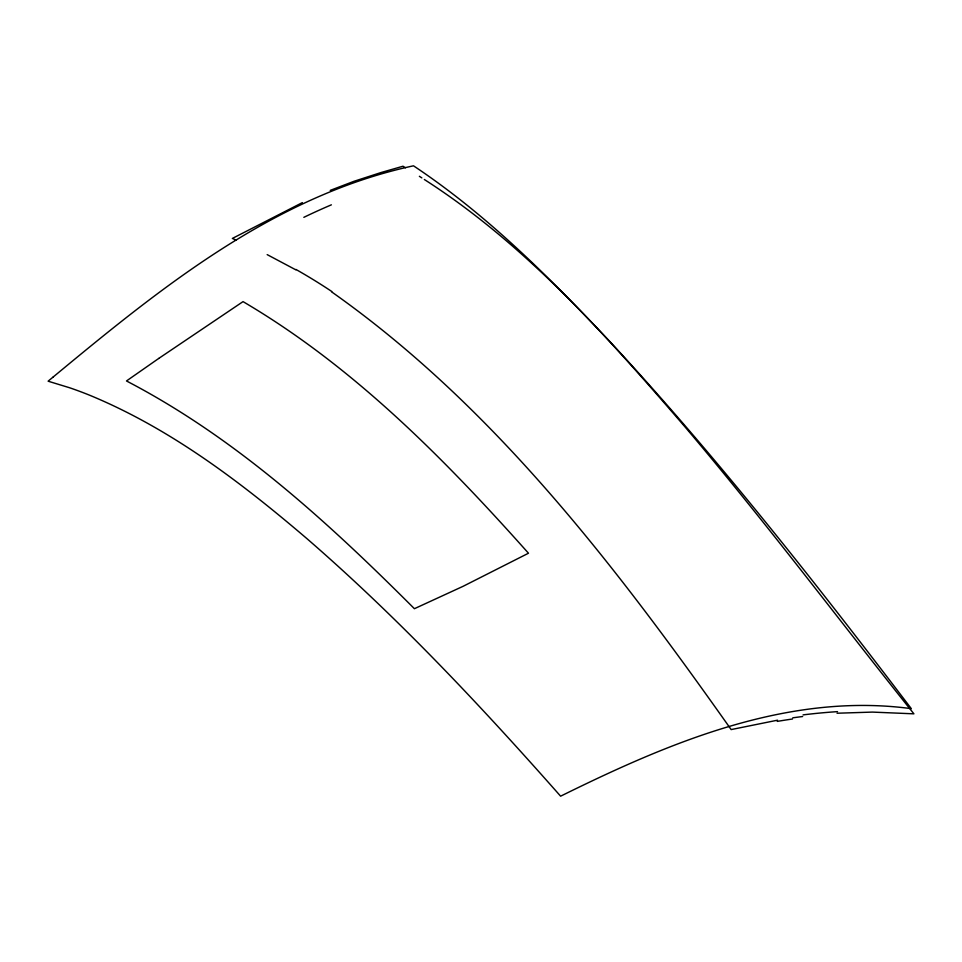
<?xml version="1.0" encoding="UTF-8"?>
<svg xmlns="http://www.w3.org/2000/svg" width="962" height="962" viewBox="0 0 962 962"><rect width="100%" height="100%" fill="white"/><g stroke="black" fill="none" stroke-linecap="round" stroke-linejoin="round"><path stroke-width="1.44" d="M302.369 202.609L232.371 238.432L236.303 240.199M330.243 190.38L354.004 181.301L381.108 172.511L402.994 166.234L405.519 167.773M777.549 720.189L731.156 729.581C617.171 568.253 494.6 406.806 331.601 291.847M792.784 717.82L802.645 716.51M837.024 713.227L872.414 712.096L913.9 713.828C837.325 617.917 763.72 519.624 684.271 426.034C606.3 335.57 525.649 244.504 424.326 179.497M267.171 254.617L295.839 269.841M419.372 176.299L421.849 177.898M803.066 714.886A884.86 578.739 -52.7 0 1 837.505 711.639M777.248 721.392A725.312 471.825 -48.5 0 1 792.472 719.011M295.983 269.468A703.883 587.686 86.5 0 1 331.77 291.486M303.836 217.34A1359.029 804.821 -82.8 0 1 331.373 204.834M52.79 377.32L48.1 381.192L69.577 387.746A422.835 315.151 57 0 1 88.913 394.925C169.973 428.234 240.572 481.986 306.77 538.504C397.991 617.556 480.796 705.783 560.605 796.187C668.77 742.796 787.794 692.015 911.315 708.657C815.307 582.467 717.315 457.431 609.427 341.077C549.302 277.321 486.76 214.55 413.492 165.813C273.809 195.839 160.053 288.468 52.79 377.32M158.754 358.429L126.479 380.964C235.943 437.926 327.826 522.065 414.406 608.705L463.083 586.315L528.475 553.222C443.987 458.429 353.294 366.438 243.037 301.623L158.754 358.429"/></g></svg>
